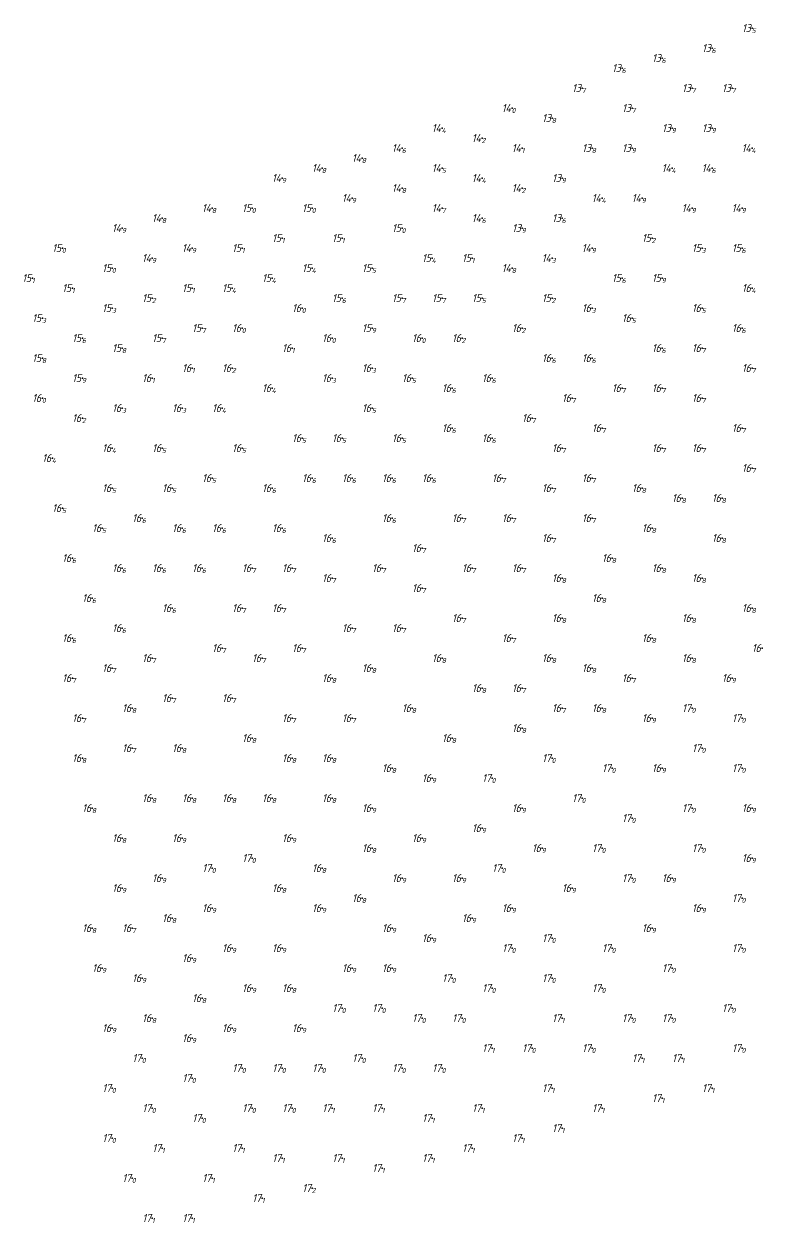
# Model space of a CAD drawing. Header units: metres. Extents: x 555406 to 556003, y 5031197 to 5031451.
# Drawn here: x 555406.2 to 555480, y 5031196.5 to 5031316.4 of the extents above; entities that cross this region are included whole.
import ezdxf
from ezdxf.enums import TextEntityAlignment as Align

# ---------------------------------------------------------------- set-up
doc = ezdxf.new("R2010")
doc.units = ezdxf.units.M
doc.layers.add('DEPTHS_TEXT', color=7, linetype='Continuous')
doc.layers.add('POINTS', color=8, linetype='Continuous')
doc.styles.add('ISO', font='iso')

msp = doc.modelspace()

# ---------------------------------------------------------------- linework, layer by layer
at = {"layer": 'POINTS', "linetype": 'Continuous'}
for p in [(555479, 5031316, 13.5), (555475, 5031314, 13.6), (555466, 5031312, 13.6), (555470, 5031313, 13.6), (555462, 5031310, 13.7), (555473, 5031310, 13.7), (555477, 5031310, 13.7), (555455, 5031308, 14), (555467, 5031308, 13.7), (555448, 5031306, 14.4), (555459, 5031307, 13.8), (555471, 5031306, 13.9), (555475, 5031306, 13.9), (555452, 5031305, 14.2), (555444, 5031304, 14.6), (555456, 5031304, 14.1), (555463, 5031304, 13.8), (555467, 5031304, 13.9), (555479, 5031304, 14.4), (555440, 5031303, 14.8), (555436, 5031302, 14.8), (555448, 5031302, 14.5), (555471, 5031302, 14.4), (555475, 5031302, 14.6), (555432, 5031301, 14.9), (555444, 5031300, 14.8), (555452, 5031301, 14.4), (555456, 5031300, 14.2), (555460, 5031301, 13.9), (555439, 5031299, 14.9), (555464, 5031299, 14.4), (555468, 5031299, 14.9), (555425, 5031298, 14.8), (555429, 5031298, 15), (555435, 5031298, 15), (555448, 5031298, 14.7), (555473, 5031298, 14.9), (555478, 5031298, 14.9), (555420, 5031297, 14.8), (555452, 5031297, 14.6), (555460, 5031297, 13.6), (555416, 5031296, 14.9), (555444, 5031296, 15), (555456, 5031296, 13.9), (555410, 5031294, 15), (555423, 5031294, 14.9), (555428, 5031294, 15.1), (555432, 5031295, 15.1), (555438, 5031295, 15.1), (555463, 5031294, 14.9), (555469, 5031295, 15.2), (555474, 5031294, 15.3), (555478, 5031294, 15.6), (555419, 5031293, 14.9), (555447, 5031293, 15.4), (555451, 5031293, 15.1), (555459, 5031293, 14.3), (555415, 5031292, 15), (555435, 5031292, 15.4), (555441, 5031292, 15.5), (555455, 5031292, 14.8), (555407, 5031291, 15.1), (555431, 5031291, 15.4), (555466, 5031291, 15.6), (555470, 5031291, 15.9), (555411, 5031290, 15.1), (555423, 5031290, 15.1), (555427, 5031290, 15.4), (555479, 5031290, 16.4), (555415, 5031288, 15.3), (555419, 5031289, 15.2), (555434, 5031288, 16), (555438, 5031289, 15.6), (555444, 5031289, 15.7), (555448, 5031289, 15.7), (555452, 5031289, 15.5), (555459, 5031289, 15.2), (555463, 5031288, 16.3), (555474, 5031288, 16.5), (555408, 5031287, 15.3), (555467, 5031287, 16.5), (555424, 5031286, 15.7), (555428, 5031286, 16), (555441, 5031286, 15.9), (555456, 5031286, 16.2), (555478, 5031286, 16.6), (555412, 5031285, 15.6), (555420, 5031285, 15.7), (555437, 5031285, 16), (555446, 5031285, 16), (555450, 5031285, 16.2), (555416, 5031284, 15.8), (555433, 5031284, 16.1), (555470, 5031284, 16.6), (555474, 5031284, 16.7), (555408, 5031283, 15.8), (555423, 5031282, 16.1), (555427, 5031282, 16.2), (555441, 5031282, 16.3), (555459, 5031283, 16.6), (555463, 5031283, 16.6), (555479, 5031282, 16.7), (555412, 5031281, 15.9), (555419, 5031281, 16.1), (555437, 5031281, 16.3), (555445, 5031281, 16.5), (555453, 5031281, 16.6), (555431, 5031280, 16.4), (555449, 5031280, 16.6), (555466, 5031280, 16.7), (555470, 5031280, 16.7), (555408, 5031279, 16), (555461, 5031279, 16.7), (555474, 5031279, 16.7), (555416, 5031278, 16.3), (555422, 5031278, 16.3), (555426, 5031278, 16.4), (555441, 5031278, 16.5), (555412, 5031277, 16.2), (555449, 5031276, 16.6), (555457, 5031277, 16.7), (555464, 5031276, 16.7), (555478, 5031276, 16.7), (555434, 5031275, 16.5), (555438, 5031275, 16.5), (555444, 5031275, 16.5), (555453, 5031275, 16.6), (555415, 5031274, 16.4), (555420, 5031274, 16.5), (555428, 5031274, 16.5), (555460, 5031274, 16.7), (555470, 5031274, 16.7), (555474, 5031274, 16.7), (555409, 5031273, 16.4), (555479, 5031272, 16.7), (555415, 5031270, 16.5), (555421, 5031270, 16.5), (555425, 5031271, 16.5), (555431, 5031270, 16.6), (555435, 5031271, 16.6), (555439, 5031271, 16.6), (555443, 5031271, 16.6), (555447, 5031271, 16.6), (555454, 5031271, 16.7), (555459, 5031270, 16.7), (555463, 5031271, 16.7), (555468, 5031270, 16.8), (555472, 5031269, 16.8), (555476, 5031269, 16.8), (555410, 5031268, 16.5), (555418, 5031267, 16.6), (555443, 5031267, 16.6), (555450, 5031267, 16.7), (555455, 5031267, 16.7), (555463, 5031267, 16.7), (555414, 5031266, 16.5), (555422, 5031266, 16.6), (555426, 5031266, 16.6), (555432, 5031266, 16.6), (555469, 5031266, 16.8), (555437, 5031265, 16.6), (555446, 5031264, 16.7), (555459, 5031265, 16.7), (555476, 5031265, 16.8), (555411, 5031263, 16.6), (555465, 5031263, 16.8), (555416, 5031262, 16.6), (555420, 5031262, 16.6), (555424, 5031262, 16.6), (555429, 5031262, 16.7), (555433, 5031262, 16.7), (555442, 5031262, 16.7), (555451, 5031262, 16.7), (555456, 5031262, 16.7), (555470, 5031262, 16.8), (555437, 5031261, 16.7), (555460, 5031261, 16.8), (555474, 5031261, 16.8), (555446, 5031260, 16.7), (555413, 5031259, 16.6), (555421, 5031258, 16.6), (555428, 5031258, 16.7), (555432, 5031258, 16.7), (555464, 5031259, 16.8), (555479, 5031258, 16.8), (555450, 5031257, 16.7), (555460, 5031257, 16.8), (555473, 5031257, 16.8), (555416, 5031256, 16.6), (555439, 5031256, 16.7), (555444, 5031256, 16.7), (555411, 5031255, 16.6), (555455, 5031255, 16.7), (555469, 5031255, 16.8), (555426, 5031254, 16.7), (555434, 5031254, 16.7), (555480, 5031254, 16.8), (555415, 5031252, 16.7), (555419, 5031253, 16.7), (555430, 5031253, 16.7), (555441, 5031252, 16.8), (555448, 5031253, 16.8), (555459, 5031253, 16.8), (555463, 5031252, 16.8), (555473, 5031253, 16.8), (555411, 5031251, 16.7), (555437, 5031251, 16.8), (555467, 5031251, 16.7), (555477, 5031251, 16.9), (555452, 5031250, 16.8), (555456, 5031250, 16.7), (555421, 5031249, 16.7), (555427, 5031249, 16.7), (555417, 5031248, 16.8), (555445, 5031248, 16.8), (555460, 5031248, 16.7), (555464, 5031248, 16.8), (555473, 5031248, 17), (555412, 5031247, 16.7), (555433, 5031247, 16.7), (555439, 5031247, 16.7), (555456, 5031246, 16.8), (555469, 5031247, 16.9), (555478, 5031247, 17), (555429, 5031245, 16.8), (555449, 5031245, 16.8), (555417, 5031244, 16.7), (555422, 5031244, 16.8), (555474, 5031244, 17), (555412, 5031243, 16.8), (555433, 5031243, 16.8), (555437, 5031243, 16.8), (555459, 5031243, 17), (555443, 5031242, 16.8), (555465, 5031242, 17), (555470, 5031242, 16.9), (555478, 5031242, 17), (555447, 5031241, 16.9), (555453, 5031241, 17), (555419, 5031239, 16.8), (555423, 5031239, 16.8), (555427, 5031239, 16.8), (555431, 5031239, 16.8), (555437, 5031239, 16.8), (555462, 5031239, 17), (555413, 5031238, 16.8), (555441, 5031238, 16.9), (555456, 5031238, 16.9), (555473, 5031238, 17), (555479, 5031238, 16.9), (555467, 5031237, 17), (555452, 5031236, 16.9), (555416, 5031235, 16.8), (555422, 5031235, 16.9), (555433, 5031235, 16.9), (555441, 5031234, 16.8), (555446, 5031235, 16.9), (555458, 5031234, 16.9), (555464, 5031234, 17), (555474, 5031234, 17), (555429, 5031233, 17), (555479, 5031233, 16.9), (555425, 5031232, 17), (555436, 5031232, 16.8), (555454, 5031232, 17), (555420, 5031231, 16.9), (555444, 5031231, 16.9), (555450, 5031231, 16.9), (555467, 5031231, 17), (555471, 5031231, 16.9), (555416, 5031230, 16.9), (555432, 5031230, 16.8), (555461, 5031230, 16.9), (555425, 5031228, 16.9), (555436, 5031228, 16.9), (555440, 5031229, 16.8), (555455, 5031228, 16.9), (555474, 5031228, 16.9), (555478, 5031229, 17), (555421, 5031227, 16.8), (555451, 5031227, 16.9), (555413, 5031226, 16.8), (555417, 5031226, 16.7), (555443, 5031226, 16.9), (555469, 5031226, 16.9), (555447, 5031225, 16.9), (555459, 5031225, 17), (555427, 5031224, 16.9), (555432, 5031224, 16.9), (555455, 5031224, 17), (555465, 5031224, 17), (555478, 5031224, 17), (555414, 5031222, 16.9), (555423, 5031223, 16.9), (555439, 5031222, 16.9), (555443, 5031222, 16.9), (555471, 5031222, 17), (555418, 5031221, 16.9), (555449, 5031221, 17), (555459, 5031221, 17), (555429, 5031220, 16.9), (555433, 5031220, 16.8), (555453, 5031220, 17), (555464, 5031220, 17), (555424, 5031219, 16.8), (555438, 5031218, 17), (555442, 5031218, 17), (555477, 5031218, 17), (555415, 5031216, 16.9), (555419, 5031217, 16.8), (555427, 5031216, 16.9), (555434, 5031216, 16.9), (555446, 5031217, 17), (555450, 5031217, 17), (555460, 5031217, 17.1), (555467, 5031217, 17), (555471, 5031217, 17), (555423, 5031215, 16.9), (555453, 5031214, 17.1), (555457, 5031214, 17), (555463, 5031214, 17), (555478, 5031214, 17), (555418, 5031213, 17), (555440, 5031213, 17), (555468, 5031213, 17.1), (555472, 5031213, 17.1), (555428, 5031212, 17), (555432, 5031212, 17), (555436, 5031212, 17), (555444, 5031212, 17), (555448, 5031212, 17), (555415, 5031210, 17), (555423, 5031211, 17), (555459, 5031210, 17.1), (555475, 5031210, 17.1), (555470, 5031209, 17.1), (555419, 5031208, 17), (555429, 5031208, 17), (555433, 5031208, 17), (555437, 5031208, 17.1), (555442, 5031208, 17.1), (555452, 5031208, 17.1), (555464, 5031208, 17.1), (555424, 5031207, 17), (555447, 5031207, 17.1), (555460, 5031206, 17.1), (555415, 5031205, 17), (555420, 5031204, 17.1), (555428, 5031204, 17.1), (555451, 5031204, 17.1), (555456, 5031205, 17.1), (555432, 5031203, 17.1), (555438, 5031203, 17.1), (555447, 5031203, 17.1), (555442, 5031202, 17.1), (555417, 5031201, 17), (555425, 5031201, 17.1), (555435, 5031200, 17.2), (555430, 5031199, 17.1), (555419, 5031197, 17.1), (555423, 5031197, 17.1)]:
    msp.add_point(p, dxfattribs=at)

# ---------------------------------------------------------------- texts
at = {"layer": 'DEPTHS_TEXT', "linetype": 'Continuous', "style": 'ISO', "oblique": 15}
for s, p in [('13', (555478.87, 5031316)), ('13', (555474.87, 5031314)), ('13', (555469.87, 5031313)), ('13', (555465.87, 5031312)), ('13', (555461.87, 5031310)), ('13', (555472.87, 5031310)), ('13', (555476.87, 5031310)), ('14', (555454.87, 5031308)), ('13', (555466.87, 5031308)), ('13', (555458.87, 5031307)), ('14', (555447.87, 5031306)), ('13', (555470.87, 5031306)), ('13', (555474.87, 5031306)), ('14', (555451.87, 5031305)), ('14', (555443.87, 5031304)), ('14', (555455.87, 5031304)), ('13', (555462.87, 5031304)), ('13', (555466.87, 5031304)), ('14', (555478.87, 5031304)), ('14', (555435.87, 5031302)), ('14', (555439.87, 5031303)), ('14', (555447.87, 5031302)), ('14', (555470.87, 5031302)), ('14', (555474.87, 5031302)), ('14', (555431.87, 5031301)), ('14', (555451.87, 5031301)), ('13', (555459.87, 5031301)), ('14', (555443.87, 5031300)), ('14', (555455.87, 5031300)), ('14', (555438.87, 5031299)), ('14', (555463.87, 5031299)), ('14', (555467.87, 5031299)), ('14', (555424.87, 5031298)), ('15', (555428.87, 5031298)), ('15', (555434.87, 5031298)), ('14', (555447.87, 5031298)), ('14', (555472.87, 5031298)), ('14', (555477.87, 5031298)), ('14', (555415.87, 5031296)), ('14', (555419.87, 5031297)), ('15', (555443.87, 5031296)), ('14', (555451.87, 5031297)), ('13', (555455.87, 5031296)), ('13', (555459.87, 5031297)), ('15', (555431.87, 5031295)), ('15', (555437.87, 5031295)), ('15', (555468.87, 5031295)), ('15', (555409.87, 5031294)), ('14', (555422.87, 5031294)), ('15', (555427.87, 5031294)), ('14', (555462.87, 5031294)), ('15', (555473.87, 5031294)), ('15', (555477.87, 5031294)), ('14', (555418.87, 5031293)), ('15', (555446.87, 5031293)), ('15', (555450.87, 5031293)), ('14', (555458.87, 5031293)), ('15', (555414.87, 5031292)), ('15', (555434.87, 5031292)), ('15', (555440.87, 5031292)), ('14', (555454.87, 5031292)), ('15', (555406.87, 5031291)), ('15', (555410.87, 5031290)), ('15', (555422.87, 5031290)), ('15', (555426.87, 5031290)), ('15', (555430.87, 5031291)), ('15', (555465.87, 5031291)), ('15', (555469.87, 5031291)), ('16', (555478.87, 5031290)), ('15', (555418.87, 5031289)), ('15', (555437.87, 5031289)), ('15', (555443.87, 5031289)), ('15', (555447.87, 5031289)), ('15', (555451.87, 5031289)), ('15', (555458.87, 5031289)), ('15', (555414.87, 5031288)), ('16', (555433.87, 5031288)), ('16', (555462.87, 5031288)), ('16', (555473.87, 5031288)), ('15', (555407.87, 5031287)), ('16', (555466.87, 5031287)), ('15', (555423.87, 5031286)), ('16', (555427.87, 5031286)), ('15', (555440.87, 5031286)), ('16', (555455.87, 5031286)), ('16', (555477.87, 5031286)), ('15', (555411.87, 5031285)), ('15', (555415.87, 5031284)), ('15', (555419.87, 5031285)), ('16', (555432.87, 5031284)), ('16', (555436.87, 5031285)), ('16', (555445.87, 5031285)), ('16', (555449.87, 5031285)), ('16', (555469.87, 5031284)), ('16', (555473.87, 5031284)), ('15', (555407.87, 5031283)), ('16', (555458.87, 5031283)), ('16', (555462.87, 5031283)), ('16', (555422.87, 5031282)), ('16', (555426.87, 5031282)), ('16', (555440.87, 5031282)), ('16', (555478.87, 5031282)), ('15', (555411.87, 5031281)), ('16', (555418.87, 5031281)), ('16', (555436.87, 5031281)), ('16', (555444.87, 5031281)), ('16', (555452.87, 5031281)), ('16', (555430.87, 5031280)), ('16', (555448.87, 5031280)), ('16', (555465.87, 5031280)), ('16', (555469.87, 5031280)), ('16', (555407.87, 5031279)), ('16', (555415.87, 5031278)), ('16', (555421.87, 5031278)), ('16', (555425.87, 5031278)), ('16', (555440.87, 5031278)), ('16', (555460.87, 5031279)), ('16', (555473.87, 5031279)), ('16', (555411.87, 5031277)), ('16', (555456.87, 5031277)), ('16', (555448.87, 5031276)), ('16', (555463.87, 5031276)), ('16', (555477.87, 5031276)), ('16', (555433.87, 5031275)), ('16', (555437.87, 5031275)), ('16', (555443.87, 5031275)), ('16', (555452.87, 5031275)), ('16', (555414.87, 5031274)), ('16', (555419.87, 5031274)), ('16', (555427.87, 5031274)), ('16', (555459.87, 5031274)), ('16', (555469.87, 5031274)), ('16', (555473.87, 5031274)), ('16', (555408.87, 5031273)), ('16', (555478.87, 5031272)), ('16', (555424.87, 5031271)), ('16', (555434.87, 5031271)), ('16', (555438.87, 5031271)), ('16', (555442.87, 5031271)), ('16', (555446.87, 5031271)), ('16', (555453.87, 5031271)), ('16', (555462.87, 5031271)), ('16', (555414.87, 5031270)), ('16', (555420.87, 5031270)), ('16', (555430.87, 5031270)), ('16', (555458.87, 5031270)), ('16', (555467.87, 5031270)), ('16', (555471.87, 5031269)), ('16', (555475.87, 5031269)), ('16', (555409.87, 5031268)), ('16', (555413.87, 5031266)), ('16', (555417.87, 5031267)), ('16', (555421.87, 5031266)), ('16', (555425.87, 5031266)), ('16', (555431.87, 5031266)), ('16', (555442.87, 5031267)), ('16', (555449.87, 5031267)), ('16', (555454.87, 5031267)), ('16', (555462.87, 5031267)), ('16', (555468.87, 5031266)), ('16', (555436.87, 5031265)), ('16', (555458.87, 5031265)), ('16', (555475.87, 5031265)), ('16', (555445.87, 5031264)), ('16', (555410.87, 5031263)), ('16', (555464.87, 5031263)), ('16', (555415.87, 5031262)), ('16', (555419.87, 5031262)), ('16', (555423.87, 5031262)), ('16', (555428.87, 5031262)), ('16', (555432.87, 5031262)), ('16', (555441.87, 5031262)), ('16', (555450.87, 5031262)), ('16', (555455.87, 5031262)), ('16', (555469.87, 5031262)), ('16', (555436.87, 5031261)), ('16', (555445.87, 5031260)), ('16', (555459.87, 5031261)), ('16', (555473.87, 5031261)), ('16', (555412.87, 5031259)), ('16', (555463.87, 5031259)), ('16', (555420.87, 5031258)), ('16', (555427.87, 5031258)), ('16', (555431.87, 5031258)), ('16', (555478.87, 5031258)), ('16', (555449.87, 5031257)), ('16', (555459.87, 5031257)), ('16', (555472.87, 5031257)), ('16', (555415.87, 5031256)), ('16', (555438.87, 5031256)), ('16', (555443.87, 5031256)), ('16', (555410.87, 5031255)), ('16', (555425.87, 5031254)), ('16', (555433.87, 5031254)), ('16', (555454.87, 5031255)), ('16', (555468.87, 5031255)), ('16', (555479.87, 5031254)), ('16', (555418.87, 5031253)), ('16', (555429.87, 5031253)), ('16', (555447.87, 5031253)), ('16', (555458.87, 5031253)), ('16', (555472.87, 5031253)), ('16', (555414.87, 5031252)), ('16', (555440.87, 5031252)), ('16', (555462.87, 5031252)), ('16', (555410.87, 5031251)), ('16', (555436.87, 5031251)), ('16', (555466.87, 5031251)), ('16', (555476.87, 5031251)), ('16', (555451.87, 5031250)), ('16', (555455.87, 5031250)), ('16', (555416.87, 5031248)), ('16', (555420.87, 5031249)), ('16', (555426.87, 5031249)), ('16', (555444.87, 5031248)), ('16', (555459.87, 5031248)), ('16', (555463.87, 5031248)), ('17', (555472.87, 5031248)), ('16', (555411.87, 5031247)), ('16', (555432.87, 5031247)), ('16', (555438.87, 5031247)), ('16', (555468.87, 5031247)), ('17', (555477.87, 5031247)), ('16', (555455.87, 5031246)), ('16', (555428.87, 5031245)), ('16', (555448.87, 5031245)), ('16', (555416.87, 5031244)), ('16', (555421.87, 5031244)), ('17', (555473.87, 5031244)), ('16', (555411.87, 5031243)), ('16', (555432.87, 5031243)), ('16', (555436.87, 5031243)), ('16', (555442.87, 5031242)), ('17', (555458.87, 5031243)), ('17', (555464.87, 5031242)), ('16', (555469.87, 5031242)), ('17', (555477.87, 5031242)), ('16', (555446.87, 5031241)), ('17', (555452.87, 5031241)), ('16', (555418.87, 5031239)), ('16', (555422.87, 5031239)), ('16', (555426.87, 5031239)), ('16', (555430.87, 5031239)), ('16', (555436.87, 5031239)), ('17', (555461.87, 5031239)), ('16', (555412.87, 5031238)), ('16', (555440.87, 5031238)), ('16', (555455.87, 5031238)), ('17', (555472.87, 5031238)), ('16', (555478.87, 5031238)), ('16', (555451.87, 5031236)), ('17', (555466.87, 5031237)), ('16', (555415.87, 5031235)), ('16', (555421.87, 5031235)), ('16', (555432.87, 5031235)), ('16', (555445.87, 5031235)), ('16', (555440.87, 5031234)), ('16', (555457.87, 5031234)), ('17', (555463.87, 5031234)), ('17', (555473.87, 5031234)), ('17', (555428.87, 5031233)), ('16', (555478.87, 5031233)), ('17', (555424.87, 5031232)), ('16', (555435.87, 5031232)), ('17', (555453.87, 5031232)), ('16', (555415.87, 5031230)), ('16', (555419.87, 5031231)), ('16', (555431.87, 5031230)), ('16', (555443.87, 5031231)), ('16', (555449.87, 5031231)), ('16', (555460.87, 5031230)), ('17', (555466.87, 5031231)), ('16', (555470.87, 5031231)), ('16', (555439.87, 5031229)), ('17', (555477.87, 5031229)), ('16', (555424.87, 5031228)), ('16', (555435.87, 5031228)), ('16', (555454.87, 5031228)), ('16', (555473.87, 5031228)), ('16', (555420.87, 5031227)), ('16', (555450.87, 5031227)), ('16', (555412.87, 5031226)), ('16', (555416.87, 5031226)), ('16', (555442.87, 5031226)), ('16', (555468.87, 5031226)), ('16', (555426.87, 5031224)), ('16', (555431.87, 5031224)), ('16', (555446.87, 5031225)), ('17', (555454.87, 5031224)), ('17', (555458.87, 5031225)), ('17', (555464.87, 5031224)), ('17', (555477.87, 5031224)), ('16', (555422.87, 5031223)), ('16', (555413.87, 5031222)), ('16', (555438.87, 5031222)), ('16', (555442.87, 5031222)), ('17', (555470.87, 5031222)), ('16', (555417.87, 5031221)), ('17', (555448.87, 5031221)), ('17', (555458.87, 5031221)), ('16', (555428.87, 5031220)), ('16', (555432.87, 5031220)), ('17', (555452.87, 5031220)), ('17', (555463.87, 5031220)), ('16', (555423.87, 5031219)), ('17', (555437.87, 5031218)), ('17', (555441.87, 5031218)), ('17', (555476.87, 5031218)), ('16', (555418.87, 5031217)), ('17', (555445.87, 5031217)), ('17', (555449.87, 5031217)), ('17', (555459.87, 5031217)), ('17', (555466.87, 5031217)), ('17', (555470.87, 5031217)), ('16', (555414.87, 5031216)), ('16', (555426.87, 5031216)), ('16', (555433.87, 5031216)), ('16', (555422.87, 5031215)), ('17', (555452.87, 5031214)), ('17', (555456.87, 5031214)), ('17', (555462.87, 5031214)), ('17', (555477.87, 5031214)), ('17', (555417.87, 5031213)), ('17', (555427.87, 5031212)), ('17', (555431.87, 5031212)), ('17', (555435.87, 5031212)), ('17', (555439.87, 5031213)), ('17', (555443.87, 5031212)), ('17', (555447.87, 5031212)), ('17', (555467.87, 5031213)), ('17', (555471.87, 5031213)), ('17', (555422.87, 5031211)), ('17', (555414.87, 5031210)), ('17', (555458.87, 5031210)), ('17', (555474.87, 5031210)), ('17', (555469.87, 5031209)), ('17', (555418.87, 5031208)), ('17', (555428.87, 5031208)), ('17', (555432.87, 5031208)), ('17', (555436.87, 5031208)), ('17', (555441.87, 5031208)), ('17', (555451.87, 5031208)), ('17', (555463.87, 5031208)), ('17', (555423.87, 5031207)), ('17', (555446.87, 5031207)), ('17', (555459.87, 5031206)), ('17', (555414.87, 5031205)), ('17', (555455.87, 5031205)), ('17', (555419.87, 5031204)), ('17', (555427.87, 5031204)), ('17', (555450.87, 5031204)), ('17', (555431.87, 5031203)), ('17', (555437.87, 5031203)), ('17', (555446.87, 5031203)), ('17', (555441.87, 5031202)), ('17', (555416.87, 5031201)), ('17', (555424.87, 5031201)), ('17', (555434.87, 5031200)), ('17', (555429.87, 5031199)), ('17', (555418.87, 5031197)), ('17', (555422.87, 5031197))]:
    msp.add_text(s, height=0.8, dxfattribs=at).set_placement(p, align=Align.MIDDLE_RIGHT)
for s, p in [('5', (555478.95, 5031316)), ('6', (555474.95, 5031314)), ('6', (555465.95, 5031312)), ('6', (555469.95, 5031313)), ('7', (555461.95, 5031310)), ('7', (555472.95, 5031310)), ('7', (555476.95, 5031310)), ('0', (555454.95, 5031308)), ('7', (555466.95, 5031308)), ('4', (555447.95, 5031306)), ('8', (555458.95, 5031307)), ('9', (555470.95, 5031306)), ('9', (555474.95, 5031306)), ('2', (555451.95, 5031305)), ('6', (555443.95, 5031304)), ('1', (555455.95, 5031304)), ('8', (555462.95, 5031304)), ('9', (555466.95, 5031304)), ('4', (555478.95, 5031304)), ('8', (555439.95, 5031303)), ('8', (555435.95, 5031302)), ('5', (555447.95, 5031302)), ('4', (555470.95, 5031302)), ('6', (555474.95, 5031302)), ('9', (555431.95, 5031301)), ('8', (555443.95, 5031300)), ('4', (555451.95, 5031301)), ('2', (555455.95, 5031300)), ('9', (555459.95, 5031301)), ('9', (555438.95, 5031299)), ('4', (555463.95, 5031299)), ('9', (555467.95, 5031299)), ('8', (555424.95, 5031298)), ('0', (555428.95, 5031298)), ('0', (555434.95, 5031298)), ('7', (555447.95, 5031298)), ('9', (555472.95, 5031298)), ('9', (555477.95, 5031298)), ('8', (555419.95, 5031297)), ('6', (555451.95, 5031297)), ('6', (555459.95, 5031297)), ('9', (555415.95, 5031296)), ('0', (555443.95, 5031296)), ('9', (555455.95, 5031296)), ('0', (555409.95, 5031294)), ('9', (555422.95, 5031294)), ('1', (555427.95, 5031294)), ('1', (555431.95, 5031295)), ('1', (555437.95, 5031295)), ('9', (555462.95, 5031294)), ('2', (555468.95, 5031295)), ('3', (555473.95, 5031294)), ('6', (555477.95, 5031294)), ('9', (555418.95, 5031293)), ('4', (555446.95, 5031293)), ('1', (555450.95, 5031293)), ('3', (555458.95, 5031293)), ('0', (555414.95, 5031292)), ('4', (555434.95, 5031292)), ('5', (555440.95, 5031292)), ('8', (555454.95, 5031292)), ('1', (555406.95, 5031291)), ('4', (555430.95, 5031291)), ('6', (555465.95, 5031291)), ('9', (555469.95, 5031291)), ('1', (555410.95, 5031290)), ('1', (555422.95, 5031290)), ('4', (555426.95, 5031290)), ('4', (555478.95, 5031290)), ('3', (555414.95, 5031288)), ('2', (555418.95, 5031289)), ('0', (555433.95, 5031288)), ('6', (555437.95, 5031289)), ('7', (555443.95, 5031289)), ('7', (555447.95, 5031289)), ('5', (555451.95, 5031289)), ('2', (555458.95, 5031289)), ('3', (555462.95, 5031288)), ('5', (555473.95, 5031288)), ('3', (555407.95, 5031287)), ('5', (555466.95, 5031287)), ('7', (555423.95, 5031286)), ('0', (555427.95, 5031286)), ('9', (555440.95, 5031286)), ('2', (555455.95, 5031286)), ('6', (555477.95, 5031286)), ('6', (555411.95, 5031285)), ('7', (555419.95, 5031285)), ('0', (555436.95, 5031285)), ('0', (555445.95, 5031285)), ('2', (555449.95, 5031285)), ('8', (555415.95, 5031284)), ('1', (555432.95, 5031284)), ('6', (555469.95, 5031284)), ('7', (555473.95, 5031284)), ('8', (555407.95, 5031283)), ('1', (555422.95, 5031282)), ('2', (555426.95, 5031282)), ('3', (555440.95, 5031282)), ('6', (555458.95, 5031283)), ('6', (555462.95, 5031283)), ('7', (555478.95, 5031282)), ('9', (555411.95, 5031281)), ('1', (555418.95, 5031281)), ('3', (555436.95, 5031281)), ('5', (555444.95, 5031281)), ('6', (555452.95, 5031281)), ('4', (555430.95, 5031280)), ('6', (555448.95, 5031280)), ('7', (555465.95, 5031280)), ('7', (555469.95, 5031280)), ('0', (555407.95, 5031279)), ('7', (555460.95, 5031279)), ('7', (555473.95, 5031279)), ('3', (555415.95, 5031278)), ('3', (555421.95, 5031278)), ('4', (555425.95, 5031278)), ('5', (555440.95, 5031278)), ('2', (555411.95, 5031277)), ('6', (555448.95, 5031276)), ('7', (555456.95, 5031277)), ('7', (555463.95, 5031276)), ('7', (555477.95, 5031276)), ('5', (555433.95, 5031275)), ('5', (555437.95, 5031275)), ('5', (555443.95, 5031275)), ('6', (555452.95, 5031275)), ('4', (555414.95, 5031274)), ('5', (555419.95, 5031274)), ('5', (555427.95, 5031274)), ('7', (555459.95, 5031274)), ('7', (555469.95, 5031274)), ('7', (555473.95, 5031274)), ('4', (555408.95, 5031273)), ('7', (555478.95, 5031272)), ('5', (555414.95, 5031270)), ('5', (555420.95, 5031270)), ('5', (555424.95, 5031271)), ('6', (555430.95, 5031270)), ('6', (555434.95, 5031271)), ('6', (555438.95, 5031271)), ('6', (555442.95, 5031271)), ('6', (555446.95, 5031271)), ('7', (555453.95, 5031271)), ('7', (555458.95, 5031270)), ('7', (555462.95, 5031271)), ('8', (555467.95, 5031270)), ('8', (555471.95, 5031269)), ('8', (555475.95, 5031269)), ('5', (555409.95, 5031268)), ('6', (555417.95, 5031267)), ('6', (555442.95, 5031267)), ('7', (555449.95, 5031267)), ('7', (555454.95, 5031267)), ('7', (555462.95, 5031267)), ('5', (555413.95, 5031266)), ('6', (555421.95, 5031266)), ('6', (555425.95, 5031266)), ('6', (555431.95, 5031266)), ('8', (555468.95, 5031266)), ('6', (555436.95, 5031265)), ('7', (555445.95, 5031264)), ('7', (555458.95, 5031265)), ('8', (555475.95, 5031265)), ('6', (555410.95, 5031263)), ('8', (555464.95, 5031263)), ('6', (555415.95, 5031262)), ('6', (555419.95, 5031262)), ('6', (555423.95, 5031262)), ('7', (555428.95, 5031262)), ('7', (555432.95, 5031262)), ('7', (555441.95, 5031262)), ('7', (555450.95, 5031262)), ('7', (555455.95, 5031262)), ('8', (555469.95, 5031262)), ('7', (555436.95, 5031261)), ('8', (555459.95, 5031261)), ('8', (555473.95, 5031261)), ('7', (555445.95, 5031260)), ('6', (555412.95, 5031259)), ('6', (555420.95, 5031258)), ('7', (555427.95, 5031258)), ('7', (555431.95, 5031258)), ('8', (555463.95, 5031259)), ('8', (555478.95, 5031258)), ('7', (555449.95, 5031257)), ('8', (555459.95, 5031257)), ('8', (555472.95, 5031257)), ('6', (555415.95, 5031256)), ('7', (555438.95, 5031256)), ('7', (555443.95, 5031256)), ('6', (555410.95, 5031255)), ('7', (555454.95, 5031255)), ('8', (555468.95, 5031255)), ('7', (555425.95, 5031254)), ('7', (555433.95, 5031254)), ('7', (555414.95, 5031252)), ('7', (555418.95, 5031253)), ('7', (555429.95, 5031253)), ('8', (555440.95, 5031252)), ('8', (555447.95, 5031253)), ('8', (555458.95, 5031253)), ('8', (555462.95, 5031252)), ('8', (555472.95, 5031253)), ('7', (555410.95, 5031251)), ('8', (555436.95, 5031251)), ('7', (555466.95, 5031251)), ('9', (555476.95, 5031251)), ('8', (555451.95, 5031250)), ('7', (555455.95, 5031250)), ('7', (555420.95, 5031249)), ('7', (555426.95, 5031249)), ('8', (555416.95, 5031248)), ('8', (555444.95, 5031248)), ('7', (555459.95, 5031248)), ('8', (555463.95, 5031248)), ('0', (555472.95, 5031248)), ('7', (555411.95, 5031247)), ('7', (555432.95, 5031247)), ('7', (555438.95, 5031247)), ('8', (555455.95, 5031246)), ('9', (555468.95, 5031247)), ('0', (555477.95, 5031247)), ('8', (555428.95, 5031245)), ('8', (555448.95, 5031245)), ('7', (555416.95, 5031244)), ('8', (555421.95, 5031244)), ('0', (555473.95, 5031244)), ('8', (555411.95, 5031243)), ('8', (555432.95, 5031243)), ('8', (555436.95, 5031243)), ('0', (555458.95, 5031243)), ('8', (555442.95, 5031242)), ('0', (555464.95, 5031242)), ('9', (555469.95, 5031242)), ('0', (555477.95, 5031242)), ('9', (555446.95, 5031241)), ('0', (555452.95, 5031241)), ('8', (555418.95, 5031239)), ('8', (555422.95, 5031239)), ('8', (555426.95, 5031239)), ('8', (555430.95, 5031239)), ('8', (555436.95, 5031239)), ('0', (555461.95, 5031239)), ('8', (555412.95, 5031238)), ('9', (555440.95, 5031238)), ('9', (555455.95, 5031238)), ('0', (555472.95, 5031238)), ('9', (555478.95, 5031238)), ('0', (555466.95, 5031237)), ('9', (555451.95, 5031236)), ('8', (555415.95, 5031235)), ('9', (555421.95, 5031235)), ('9', (555432.95, 5031235)), ('8', (555440.95, 5031234)), ('9', (555445.95, 5031235)), ('9', (555457.95, 5031234)), ('0', (555463.95, 5031234)), ('0', (555473.95, 5031234)), ('0', (555428.95, 5031233)), ('9', (555478.95, 5031233)), ('0', (555424.95, 5031232)), ('8', (555435.95, 5031232)), ('0', (555453.95, 5031232)), ('9', (555419.95, 5031231)), ('9', (555443.95, 5031231)), ('9', (555449.95, 5031231)), ('0', (555466.95, 5031231)), ('9', (555470.95, 5031231)), ('9', (555415.95, 5031230)), ('8', (555431.95, 5031230)), ('9', (555460.95, 5031230)), ('9', (555424.95, 5031228)), ('9', (555435.95, 5031228)), ('8', (555439.95, 5031229)), ('9', (555454.95, 5031228)), ('9', (555473.95, 5031228)), ('0', (555477.95, 5031229)), ('8', (555420.95, 5031227)), ('9', (555450.95, 5031227)), ('8', (555412.95, 5031226)), ('7', (555416.95, 5031226)), ('9', (555442.95, 5031226)), ('9', (555468.95, 5031226)), ('9', (555446.95, 5031225)), ('0', (555458.95, 5031225)), ('9', (555426.95, 5031224)), ('9', (555431.95, 5031224)), ('0', (555454.95, 5031224)), ('0', (555464.95, 5031224)), ('0', (555477.95, 5031224)), ('9', (555413.95, 5031222)), ('9', (555422.95, 5031223)), ('9', (555438.95, 5031222)), ('9', (555442.95, 5031222)), ('0', (555470.95, 5031222)), ('9', (555417.95, 5031221)), ('0', (555448.95, 5031221)), ('0', (555458.95, 5031221)), ('9', (555428.95, 5031220)), ('8', (555432.95, 5031220)), ('0', (555452.95, 5031220)), ('0', (555463.95, 5031220)), ('8', (555423.95, 5031219)), ('0', (555437.95, 5031218)), ('0', (555441.95, 5031218)), ('0', (555476.95, 5031218)), ('9', (555414.95, 5031216)), ('8', (555418.95, 5031217)), ('9', (555426.95, 5031216)), ('9', (555433.95, 5031216)), ('0', (555445.95, 5031217)), ('0', (555449.95, 5031217)), ('1', (555459.95, 5031217)), ('0', (555466.95, 5031217)), ('0', (555470.95, 5031217)), ('9', (555422.95, 5031215)), ('1', (555452.95, 5031214)), ('0', (555456.95, 5031214)), ('0', (555462.95, 5031214)), ('0', (555477.95, 5031214)), ('0', (555417.95, 5031213)), ('0', (555439.95, 5031213)), ('1', (555467.95, 5031213)), ('1', (555471.95, 5031213)), ('0', (555427.95, 5031212)), ('0', (555431.95, 5031212)), ('0', (555435.95, 5031212)), ('0', (555443.95, 5031212)), ('0', (555447.95, 5031212)), ('0', (555414.95, 5031210)), ('0', (555422.95, 5031211)), ('1', (555458.95, 5031210)), ('1', (555474.95, 5031210)), ('1', (555469.95, 5031209)), ('0', (555418.95, 5031208)), ('0', (555428.95, 5031208)), ('0', (555432.95, 5031208)), ('1', (555436.95, 5031208)), ('1', (555441.95, 5031208)), ('1', (555451.95, 5031208)), ('1', (555463.95, 5031208)), ('0', (555423.95, 5031207)), ('1', (555446.95, 5031207)), ('1', (555459.95, 5031206)), ('0', (555414.95, 5031205)), ('1', (555419.95, 5031204)), ('1', (555427.95, 5031204)), ('1', (555450.95, 5031204)), ('1', (555455.95, 5031205)), ('1', (555431.95, 5031203)), ('1', (555437.95, 5031203)), ('1', (555446.95, 5031203)), ('1', (555441.95, 5031202)), ('0', (555416.95, 5031201)), ('1', (555424.95, 5031201)), ('2', (555434.95, 5031200)), ('1', (555429.95, 5031199)), ('1', (555418.95, 5031197)), ('1', (555422.95, 5031197))]:
    msp.add_text(s, height=0.5, dxfattribs=at).set_placement(p, align=Align.TOP_LEFT)

doc.saveas('drawing.dxf')
